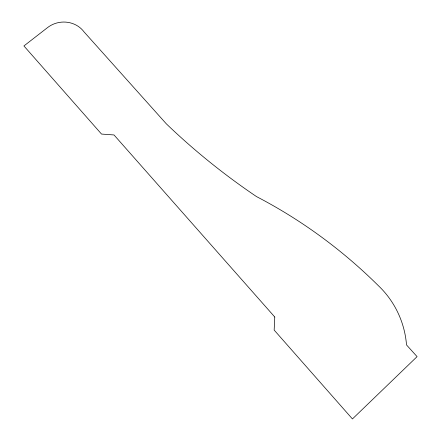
<?xml version="1.0" encoding="UTF-8"?>
<svg xmlns="http://www.w3.org/2000/svg" width="441" height="441" viewBox="0 0 441 441"><rect width="100%" height="100%" fill="white"/><g stroke="black" fill="none" stroke-linecap="round" stroke-linejoin="round"><path stroke-width="0.66" d="M274.771 317.013L274.164 330.083L352.436 418.95L417.081 356.631L406.514 344.928A88.691 85.449 70.2 0 0 378.477 285.785A621.358 551.366 -69.8 0 0 256.524 196.598A591.398 497.856 24.9 0 1 166.285 123.789L84.071 31.928A25.104 23.461 -8 0 0 47.297 27.789L23.919 45.952L101.529 134.07L114.015 134.957L274.771 317.013"/></g></svg>
